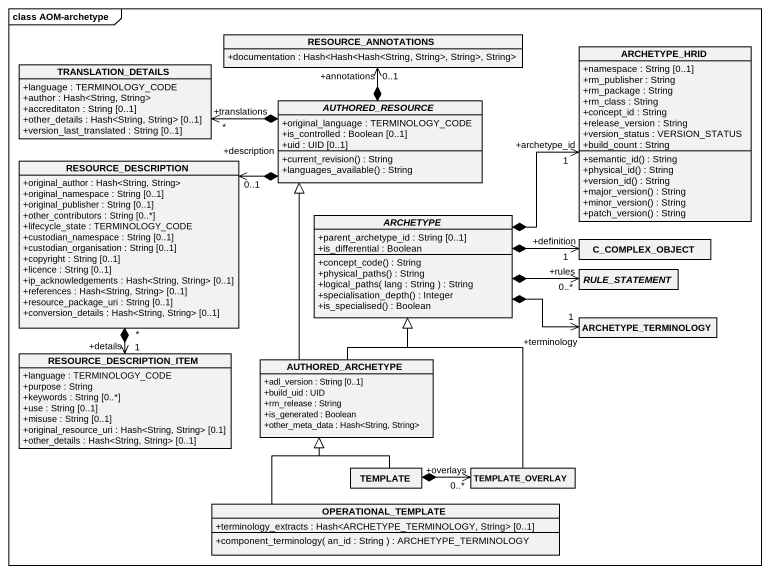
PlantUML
@startuml
mainframe class AOM-archetype
hide circle
hide empty members
skinparam classAttributeIconSize 0
class RESOURCE_ANNOTATIONS {
  +documentation : Hash<Hash<Hash<String, String>, String>, String>
}
class TRANSLATION_DETAILS {
  +language : TERMINOLOGY_CODE
  +author : Hash<String, String>
  +accreditaton : String [0..1]
  +other_details : Hash<String, String> [0..1]
  +version_last_translated : String [0..1]
}
class ARCHETYPE_HRID {
  +namespace : String [0..1]
  +rm_publisher : String
  +rm_package : String
  +rm_class : String
  +concept_id : String
  +release_version : String
  +version_status : VERSION_STATUS
  +build_count : String
  +semantic_id() : String
  +physical_id() : String
  +version_id() : String
  +major_version() : String
  +minor_version() : String
  +patch_version() : String
}
abstract class AUTHORED_RESOURCE {
  +original_language : TERMINOLOGY_CODE
  +is_controlled : Boolean [0..1]
  +uid : UID [0..1]
  +current_revision() : String
  +languages_available() : String
}
class RESOURCE_DESCRIPTION {
  +original_author : Hash<String, String>
  +original_namespace : String [0..1]
  +original_publisher : String [0..1]
  +other_contributors : String [0..*]
  +lifecycle_state : TERMINOLOGY_CODE
  +custodian_namespace : String [0..1]
  +custodian_organisation : String [0..1]
  +copyright : String [0..1]
  +licence : String [0..1]
  +ip_acknowledgements : Hash<String, String> [0..1]
  +references : Hash<String, String> [0..1]
  +resource_package_uri : String [0..1]
  +conversion_details : Hash<String, String> [0..1]
}
abstract class ARCHETYPE {
  +parent_archetype_id : String [0..1]
  +is_differential : Boolean
  +concept_code() : String
  +physical_paths() : String
  +logical_paths( lang : String ) : String
  +specialisation_depth() : Integer
  +is_specialised() : Boolean
}
class C_COMPLEX_OBJECT
abstract class RULE_STATEMENT
class ARCHETYPE_TERMINOLOGY
class RESOURCE_DESCRIPTION_ITEM {
  +language : TERMINOLOGY_CODE
  +purpose : String
  +keywords : String [0..*]
  +use : String [0..1]
  +misuse : String [0..1]
  +original_resource_uri : Hash<String, String> [0.1]
  +other_details : Hash<String, String> [0..1]
}
class AUTHORED_ARCHETYPE {
  +adl_version : String [0..1]
  +build_uid : UID
  +rm_release : String
  +is_generated : Boolean
  +other_meta_data : Hash<String, String>
}
class TEMPLATE
class TEMPLATE_OVERLAY
class OPERATIONAL_TEMPLATE {
  +terminology_extracts : Hash<ARCHETYPE_TERMINOLOGY, String> [0..1]
  +component_terminology( an_id : String ) : ARCHETYPE_TERMINOLOGY
}
RESOURCE_ANNOTATIONS "+annotations\n0..1" <--* AUTHORED_RESOURCE
AUTHORED_RESOURCE *-left-> "+translations\n*" TRANSLATION_DETAILS
AUTHORED_RESOURCE *-left-> "+description\n0..1" RESOURCE_DESCRIPTION
RESOURCE_DESCRIPTION "1" *--> "+details\n*" RESOURCE_DESCRIPTION_ITEM
ARCHETYPE *-right-> "+archetype_id\n1" ARCHETYPE_HRID
ARCHETYPE *-right-> "+definition\n1" C_COMPLEX_OBJECT
ARCHETYPE *-right-> "+rules\n0..*" RULE_STATEMENT
ARCHETYPE *-right-> "+terminology\n1" ARCHETYPE_TERMINOLOGY
AUTHORED_ARCHETYPE -up-|> AUTHORED_RESOURCE
AUTHORED_ARCHETYPE -up-|> ARCHETYPE
TEMPLATE -up-|> AUTHORED_ARCHETYPE
TEMPLATE *-right-> "+overlays\n0..*" TEMPLATE_OVERLAY
TEMPLATE_OVERLAY -up-|> ARCHETYPE
OPERATIONAL_TEMPLATE -up-|> AUTHORED_ARCHETYPE
@enduml
